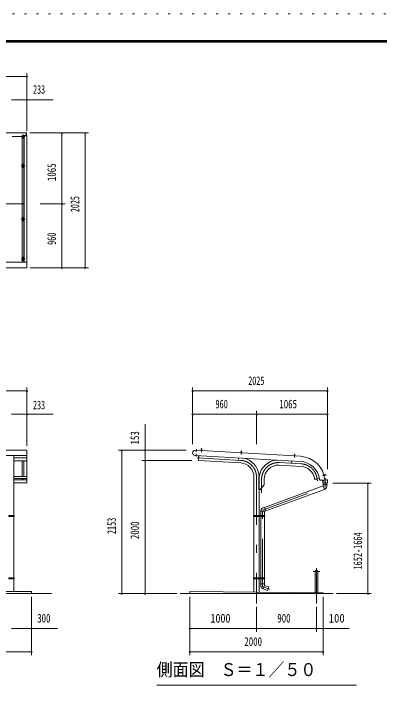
# Model space of a CAD drawing. Units: millimetres, scale not verified, with parts at other scales. Extents: x -23449 to 23452, y -10500 to 10500.
# Drawn here: x 4392 to 9878, y 0 to 10500 of the extents above; entities that cross this region are included whole.
import ezdxf
from ezdxf.enums import TextEntityAlignment as Align

# ---------------------------------------------------------------- set-up
doc = ezdxf.new("R2010")
doc.units = ezdxf.units.MM
doc.header["$LTSCALE"] = 60
doc.linetypes.add('USER3', pattern=[24, 12, -5, 2, -5])
doc.linetypes.add('USER4', pattern=[3, 0.5, -2.5])
for name, color, linetype, lineweight in [('0-2_1-0BOLD', 7, 'Continuous', 18), ('0-3_1-2CENTER', 3, 'USER3', 18), ('0-4_1-4THIN', 4, 'Continuous', 18), ('0-5_1-5DIM', 3, 'Continuous', 18), ('0-C_F-F', 5, 'Continuous', 18), ('0-D_F-E_J_ADD', 5, 'USER4', 18)]:
    doc.layers.add(name, color=color, linetype=linetype, lineweight=lineweight)
doc.styles.add('ＭＳ ゴシック', font='')
doc.styles.get('ＭＳ ゴシック').set_extended_font_data('MS Gothic')

msp = doc.modelspace()

# ---------------------------------------------------------------- linework, layer by layer
at = {"layer": '0-2_1-0BOLD'}
for p, q in [((4577.27, 8674.21), (4577.27, 8712.67)), ((-3228.72, 6772.67), (4587.27, 6772.67)), ((7117.76, 3946.84), (8697.85, 3855.74)), ((7199.27, 3945.39), (7199.07, 3942.15)), ((7207.54, 3949.98), (7207.84, 3955.1)), ((7214.97, 3963.64), (7208.23, 3964.03)), ((7214.33, 3954.72), (7214.03, 3949.61)), ((7806.85, 3920.56), (7806.55, 3915.44)), ((7807.23, 3929.49), (7806.75, 3921.07)), ((7813.04, 3915.07), (7813.33, 3920.18)), ((4587.28, 3868.72), (-3228.73, 3868.72)), ((4392.43, 2967.43), (4392.43, 3868.72)), ((4392.43, 3834.18), (4587.28, 3834.18)), ((4587.28, 3788.06), (4392.43, 3788.06)), ((8693.42, 3778.87), (7113.33, 3869.97)), ((7167.74, 3866.84), (7163.58, 3794.75)), ((7163.59, 3794.75), (7166.78, 3794.57)), ((7166.66, 3792.48), (7170.94, 3866.65)), ((7166.66, 3792.48), (7799.49, 3755.99)), ((7768.62, 3809.15), (7769.94, 3832.11)), ((8596.95, 3864.8), (8619.41, 3863.5)), ((8605.23, 3869.39), (8605.52, 3874.51)), ((8612.01, 3874.13), (8611.71, 3869.02)), ((8612.65, 3883.05), (8612.16, 3874.63)), ((8375.78, 3722.76), (8709.87, 3703.49)), ((9051.77, 3583.39), (9055.68, 3561.23)), ((9058.15, 3576.39), (9063.19, 3577.28)), ((9064.32, 3570.88), (9059.27, 3569.99)), ((9075.31, 3572.69), (9074.14, 3579.34)), ((4392.43, 3554.11), (4587.28, 3554.11)), ((4587.28, 3524.57), (4392.43, 3524.57)), ((4392.43, 3503.67), (4587.28, 3503.67)), ((7999.14, 2967.43), (7999.14, 3545.35)), ((9063.83, 3501.35), (9001.74, 3495.76)), ((4587.28, 3458.67), (4392.43, 3458.67)), ((8075.44, 3362.12), (8075.44, 2967.43)), ((9039.79, 3458.67), (9039.79, 3432.1)), ((9039.79, 3410.09), (9058.6, 3358.41)), ((9094.79, 3432.1), (9094.79, 3458.67)), ((9058.47, 3358.36), (8175.46, 3036.98)), ((4392.43, 2029.06), (4392.43, 2951.43)), ((7991.44, 2959.43), (7997.54, 2959.43)), ((7997.54, 2951.43), (7997.54, 2967.43)), ((7999.14, 2029.06), (7999.14, 2951.43)), ((8075.44, 2951.43), (8075.44, 2029.06)), ((8077.04, 2967.43), (8077.04, 2951.43)), ((8098.19, 2951.43), (8098.19, 2967.43)), ((8099.79, 2029.06), (8099.79, 2951.43)), ((8154.79, 3029.45), (8154.79, 2967.43)), ((8154.79, 2951.43), (8154.79, 2029.06)), ((8156.39, 2967.43), (8156.39, 2951.43)), ((8156.39, 2959.43), (8162.49, 2959.43)), ((8915.94, 2124.67), (8915.94, 1805.88)), ((8958.64, 1805.46), (8958.64, 2124.67)), ((4392.43, 1824.67), (4392.43, 2013.06)), ((7997.54, 2021.06), (7991.44, 2021.06)), ((7997.54, 2013.06), (7997.54, 2029.06)), ((7999.14, 1815.05), (7999.14, 2013.06)), ((8075.44, 2013.06), (8075.44, 1814.29)), ((8077.04, 2029.06), (8077.04, 2013.06)), ((8098.19, 2013.06), (8098.19, 2029.06)), ((8099.79, 1939.7), (8099.79, 2013.06)), ((8154.79, 2013.06), (8154.79, 1939.7)), ((8156.39, 2029.06), (8156.39, 2013.06)), ((8162.49, 2021.06), (8156.39, 2021.06)), ((-3595.73, 1794.67), (4954.28, 1794.67)), ((9187.29, 1794.67), (6887.28, 1794.67)), ((8136.11, 1865.97), (8202.93, 1841.65))]:
    msp.add_line(p, q, dxfattribs=at)
for points in [[(4587.27, 6687.67), (-3228.72, 6687.67), (-3228.72, 8674.21), (-3188.72, 8674.21), (-3188.72, 6772.67)], [(4582.27, 8674.21), (4582.27, 8712.67), (-3223.72, 8712.67), (-3223.72, 8674.21)], [(4547.27, 6772.67), (4547.27, 8674.21), (4587.27, 8674.21), (4587.27, 6687.67)], [(4587.28, 3458.67), (4587.28, 3947.67), (-3228.72, 3947.67)], [(7221.54, 3940.86), (7221.73, 3944.09), (7217.64, 3949.4), (7203.94, 3950.19), (7199.27, 3945.39), (7221.73, 3944.09)], [(7217.27, 3949.42), (7217.57, 3954.54), (7216.73, 3955.08), (7205.5, 3955.74), (7204.6, 3955.28), (7204.3, 3950.17)], [(7207.74, 3955.61), (7208.23, 3964.03), (7209.42, 3965.08), (7213.91, 3964.83), (7214.97, 3963.64), (7214.48, 3955.22)], [(7798.09, 3907.62), (7798.27, 3910.85), (7820.73, 3909.55), (7820.55, 3906.32)], [(7820.73, 3909.55), (7816.64, 3914.86), (7802.94, 3915.65), (7798.27, 3910.85)], [(7803.31, 3915.63), (7803.6, 3920.75), (7804.5, 3921.2), (7815.73, 3920.55), (7816.57, 3920), (7816.28, 3914.88)], [(7813.48, 3920.68), (7813.97, 3929.1), (7812.91, 3930.29), (7808.42, 3930.55), (7807.23, 3929.49), (7813.97, 3929.1)], [(7766.74, 3832.3), (7765.42, 3809.33), (7768.62, 3809.15)], [(8568.62, 3786.06), (8567.29, 3763.1), (8564.1, 3763.28), (8565.42, 3786.25)], [(8619.22, 3860.27), (8619.41, 3863.5), (8615.32, 3868.81), (8601.61, 3869.6), (8596.95, 3864.8), (8596.76, 3861.57)], [(8614.95, 3868.83), (8615.25, 3873.95), (8614.41, 3874.5), (8603.18, 3875.15), (8602.28, 3874.69), (8601.98, 3869.58)], [(8605.42, 3875.01), (8605.91, 3883.44), (8612.65, 3883.05), (8611.59, 3884.24), (8607.09, 3884.5), (8605.91, 3883.44)], [(9053.78, 3560.9), (9055.68, 3561.23), (9059.9, 3566.43), (9057.52, 3579.95), (9051.77, 3583.39), (9047.66, 3582.67)], [(9059.84, 3566.79), (9064.88, 3567.68), (9065.22, 3568.63), (9063.27, 3579.71), (9062.62, 3580.48), (9057.58, 3579.59)], [(9063.66, 3577.49), (9074.14, 3579.34), (9075.44, 3578.43), (9076.22, 3573.99), (9075.31, 3572.69), (9064.84, 3570.84)], [(8072.44, 3562.12), (8072.44, 3362.12), (8095.44, 3362.12), (8151.74, 3429.22), (8151.74, 3511.26)], [(8078.44, 3362.12), (8078.44, 3562.12), (8072.44, 3562.12)], [(8906.31, 3528.78), (8909.38, 3511.32), (8982.99, 3524.3)], [(8983.57, 3521.15), (8912.4, 3508.61), (8911.85, 3511.76)], [(9032.29, 3498.51), (9032.29, 3458.67), (9102.29, 3458.67)], [(9102.29, 3458.67), (9102.29, 3503.67), (9063.62, 3503.67)], [(8151.74, 3429.22), (8154.19, 3427.16), (8096.93, 3358.92), (8075.44, 3358.92)], [(8156.65, 3088.66), (9039.79, 3410.1), (9038.29, 3432.1), (9096.29, 3432.1), (9094.53, 3406.3)], [(8099.79, 2967.43), (8099.79, 3029.45), (8154.79, 3029.45), (8175.98, 3035.57), (8156.14, 3090.07), (8132.5, 3079.6)], [(8154.79, 1917.7), (8156.29, 1939.7), (8098.29, 1939.7), (8100.05, 1913.9)], [(8202.93, 1841.65), (8221.74, 1893.33), (8154.79, 1917.7), (8135.98, 1866.01)], [(-3295.72, 1824.67), (4654.28, 1824.67), (4654.28, 1794.67)], [(7037.29, 1794.67), (7037.29, 1824.67), (9037.29, 1804.67), (9037.29, 1794.67)]]:
    msp.add_lwpolyline(points, dxfattribs=at)
for points in [[(4314.53, 2967.43), (4394.04, 2967.43), (4394.04, 2951.43), (4314.53, 2951.43)], [(7991.44, 2951.43), (8162.49, 2951.43), (8162.49, 2967.43), (7991.44, 2967.43)], [(4314.53, 2029.06), (4394.04, 2029.06), (4394.04, 2013.06), (4314.53, 2013.06)], [(8162.49, 2013.06), (8162.49, 2029.06), (7991.44, 2029.06), (7991.44, 2013.06)]]:
    msp.add_lwpolyline(points, close=True, dxfattribs=at)
for centre, radius in [((4529.28, 8218.37), 10), ((4529.28, 7419.7), 10), ((4529.28, 6820.69), 10), ((8087.61, 2959.43), 6.25), ((8087.61, 2021.06), 6.25)]:
    msp.add_circle(centre, radius, dxfattribs=at)
for centre, radius, start, end in [((4529.28, 8650.76), 14.5, 46.39838, 133.60162), ((4529.28, 8671.76), 14.5, 226.3961, 313.6039), ((7115.55, 3908.41), 38.5, 86.70021, 266.70021), ((7206.08, 3952.82), 2.88, 52.31572, 112.31572), ((7210.49, 3944.68), 10.75, 69.11201, 104.28793), ((7215.81, 3952.26), 2.88, 61.08423, 121.08423), ((7805.09, 3918.28), 2.88, 52.31572, 112.31572), ((7809.5, 3910.14), 10.75, 69.11201, 104.28793), ((7814.81, 3917.72), 2.88, 61.08423, 121.08423), ((7787.29, 3544.49), 288.15, 3.5088, 79.94432), ((8363.59, 3511.26), 288.15, 93.45625, 171.72679), ((8603.76, 3872.23), 2.88, 52.31572, 112.31572), ((8608.17, 3864.09), 10.75, 69.11201, 104.28793), ((8613.49, 3871.67), 2.88, 61.08423, 121.08423), ((8675.4, 3466.38), 390, 5.14412, 86.69997), ((7787.29, 3544.49), 211.85, 359.99998, 86.69994), ((8363.59, 3511.26), 211.85, 86.69994, 179.99998), ((8675.4, 3466.38), 313, 7.76537, 86.69997), ((8697.67, 3492), 211.85, 9.9994, 86.69994), ((9060.57, 3578.47), 2.88, 335.6158, 35.6158), ((9053.66, 3572.3), 10.75, 352.41249, 27.58841), ((9062.26, 3568.87), 2.88, 344.38431, 44.38431), ((9000.39, 3510.7), 15, 187.76668, 275.13997), ((9039.66, 3410.05), 55, 289.99973, 356.09422), ((8154.79, 3029.31), 55, 113.90575, 179.99998), ((8937.29, 2124.67), 21.35, 0, 180), ((8154.92, 1917.65), 55, 183.90576, 250)]:
    msp.add_arc(centre, radius, start, end, dxfattribs=at)
at = {"layer": '0-3_1-2CENTER'}
for p, q in [((4559.28, 8661.26), (4499.28, 8661.26)), ((4529.28, 8691.26), (4529.28, 8631.26)), ((4499.28, 8218.37), (4559.28, 8218.37)), ((4529.28, 8248.37), (4529.28, 8188.37)), ((-3378.72, 7647.67), (4737.27, 7647.67)), ((4559.28, 7419.7), (4499.28, 7419.7)), ((4529.28, 7389.7), (4529.28, 7449.7)), ((4529.28, 6850.69), (4529.28, 6790.69)), ((4499.28, 6820.69), (4559.28, 6820.69)), ((7130.63, 3893.39), (7128.35, 3854.45)), ((7134.55, 3962.08), (7132.34, 3923.14)), ((7208.99, 3918.58), (7212.31, 3976.19)), ((7808, 3884.04), (7811.32, 3941.65)), ((8609.99, 3895.6), (8606.67, 3837.99)), ((7144.38, 3831.98), (7801.68, 3794.07)), ((8712.07, 3741.58), (8377.98, 3760.84)), ((9030.08, 3568.14), (9086.91, 3578.17)), ((8037.29, 3545.35), (8037.29, 1644.67)), ((8113.59, 3511.26), (8113.59, 3308.92)), ((8952.43, 3486.91), (8943.87, 3535.4)), ((9055.69, 3488.67), (9016.69, 3488.67)), ((8100.11, 2959.43), (8075.11, 2959.43)), ((8087.61, 2971.93), (8087.61, 2946.93)), ((8885.94, 2124.67), (8988.64, 2124.67)), ((8937.29, 2176.02), (8937.29, 1644.67)), ((8075.11, 2021.06), (8100.11, 2021.06)), ((8087.61, 2033.56), (8087.61, 2008.56)), ((8127.29, 1898.44), (8231.04, 1860.68))]:
    msp.add_line(p, q, dxfattribs=at)
msp.add_lwpolyline([(8127.29, 1898.44), (8127.29, 3048.71), (9067.29, 3390.84), (9067.29, 3527.08)], dxfattribs=at)
for centre, start, end in [((7787.29, 3544.49), 359.99998, 86.69994), ((8363.59, 3511.26), 86.69997, 179.99998), ((8697.67, 3492), 9.9994, 86.69997)]:
    msp.add_arc(centre, 250, start, end, dxfattribs=at)
at = {"layer": '0-4_1-4THIN'}
for p, q in [((4366.78, 8659.21), (4516.78, 8659.21)), ((4541.78, 8659.21), (4547.27, 8659.21)), ((4516.78, 3788.06), (4516.78, 3554.11)), ((4541.78, 3554.11), (4541.78, 3788.06)), ((4516.78, 3524.57), (4516.78, 3503.67)), ((4541.78, 3503.67), (4541.78, 3524.57))]:
    msp.add_line(p, q, dxfattribs=at)
msp.add_lwpolyline([(4516.78, 6772.67), (4516.78, 8674.21), (4541.78, 8674.21), (4541.78, 6772.67)], dxfattribs=at)
at = {"layer": '0-5_1-5DIM'}
for p, q in [((-3228.72, 9562.67), (4587.28, 9562.67)), ((4597.28, 9562.67), (4577.28, 9562.67)), ((4587.28, 8737.67), (4587.28, 9612.67)), ((4354.28, 9212.68), (4587.28, 9212.68)), ((4597.28, 9212.68), (4577.28, 9212.68)), ((4587.28, 9212.68), (4979.78, 9212.68)), ((5512.27, 8712.67), (4632.27, 8712.67)), ((5122.27, 8712.67), (5102.27, 8712.67)), ((5112.27, 7647.67), (5112.27, 8712.67)), ((5472.27, 8712.67), (5452.27, 8712.67)), ((5462.27, 8712.67), (5462.27, 6687.67)), ((4787.27, 7647.67), (5162.27, 7647.67)), ((5122.27, 7647.67), (5102.27, 7647.67)), ((5112.27, 6687.67), (5112.27, 7647.67)), ((4637.27, 6687.67), (5512.27, 6687.67)), ((5122.27, 6687.67), (5102.27, 6687.67)), ((5472.27, 6687.67), (5452.27, 6687.67)), ((-3228.72, 4837.67), (4587.28, 4837.67)), ((4597.28, 4837.67), (4577.28, 4837.67)), ((4587.28, 4887.67), (4587.28, 4012.67)), ((7087.29, 4837.67), (7067.29, 4837.67)), ((7077.29, 4037.67), (7077.29, 4887.67)), ((7077.29, 4837.67), (9102.29, 4837.67)), ((9112.29, 4837.67), (9092.29, 4837.67)), ((9102.29, 3660.64), (9102.29, 4887.67)), ((8037.29, 4037.67), (8037.29, 4537.67)), ((4354.28, 4487.67), (4587.28, 4487.67)), ((4597.28, 4487.67), (4577.28, 4487.67)), ((4587.28, 4487.67), (4979.78, 4487.67)), ((7087.29, 4487.67), (7067.29, 4487.67)), ((7077.29, 4487.67), (8037.29, 4487.67)), ((8047.29, 4487.67), (8027.29, 4487.67)), ((8037.29, 4487.67), (9102.29, 4487.67)), ((9112.29, 4487.67), (9092.29, 4487.67)), ((6362.29, 3947.67), (6362.29, 4340.18)), ((5962.29, 3947.67), (6982.15, 3947.67)), ((6022.29, 3947.67), (6002.29, 3947.67)), ((6012.29, 1794.67), (6012.29, 3947.67)), ((6372.29, 3947.67), (6352.29, 3947.67)), ((6362.29, 3794.67), (6362.29, 3947.67)), ((7064.71, 3794.67), (6312.29, 3794.67)), ((6372.29, 3794.67), (6352.29, 3794.67)), ((6362.29, 1794.67), (6362.29, 3794.67)), ((9762.28, 3454.67), (9185.22, 3454.67)), ((9722.28, 3454.67), (9702.28, 3454.67)), ((9712.28, 1794.67), (9712.28, 3454.67)), ((6837.28, 1794.67), (5962.29, 1794.67)), ((6022.29, 1794.67), (6002.29, 1794.67)), ((6372.29, 1794.67), (6352.29, 1794.67)), ((9237.29, 1794.67), (9762.28, 1794.67)), ((9722.28, 1794.67), (9702.28, 1794.67)), ((4654.28, 1744.67), (4654.28, 869.67)), ((7037.29, 869.67), (7037.29, 1744.67)), ((9037.29, 1744.67), (9037.29, 869.67)), ((8037.29, 1594.67), (8037.29, 1219.67)), ((8937.29, 1594.67), (8937.29, 1219.67)), ((4354.28, 1269.67), (4654.28, 1269.67)), ((4664.28, 1269.67), (4644.28, 1269.67)), ((4654.28, 1269.67), (5046.78, 1269.67)), ((7047.29, 1269.67), (7027.29, 1269.67)), ((7037.29, 1269.67), (8037.29, 1269.67)), ((8047.29, 1269.67), (8027.29, 1269.67)), ((8037.29, 1269.67), (8937.29, 1269.67)), ((8947.29, 1269.67), (8927.29, 1269.67)), ((8937.29, 1269.67), (9037.29, 1269.67)), ((9047.29, 1269.67), (9027.29, 1269.67)), ((9037.29, 1269.67), (9429.79, 1269.67)), ((4654.28, 919.67), (-3295.72, 919.67)), ((4664.28, 919.67), (4644.28, 919.67)), ((7047.29, 919.67), (7027.29, 919.67)), ((9037.29, 919.67), (7037.29, 919.67)), ((9047.29, 919.67), (9027.29, 919.67)), ((9537.29, 419.67), (6537.29, 419.67))]:
    msp.add_line(p, q, dxfattribs=at)
for centre in [(4587.28, 9562.67), (4587.28, 9212.68), (5112.27, 8712.67), (5462.27, 8712.67), (5112.27, 7647.67), (5112.27, 6687.67), (5462.27, 6687.67), (4587.28, 4837.67), (7077.29, 4837.67), (9102.29, 4837.67), (4587.28, 4487.67), (7077.29, 4487.67), (8037.29, 4487.67), (9102.29, 4487.67), (6012.29, 3947.67), (6362.29, 3947.67), (6362.29, 3794.67), (9712.28, 3454.67), (6012.29, 1794.67), (6362.29, 1794.67), (9712.28, 1794.67), (4654.28, 1269.67), (7037.29, 1269.67), (8037.29, 1269.67), (8937.29, 1269.67), (9037.29, 1269.67), (4654.28, 919.67), (7037.29, 919.67), (9037.29, 919.67)]:
    msp.add_arc(centre, 10, 180, 0, dxfattribs=at)
at = {"layer": '0-C_F-F'}
for points in [[(22951.62, -10000), (-5748.38, -10000), (-5748.38, 10100), (22951.62, 10100)], [(22949.12, -9997.5), (-5745.88, -9997.5), (-5745.88, 10097.5), (22949.12, 10097.5)], [(22946.62, -9995), (22946.62, 10095), (-5743.38, 10095), (-5743.38, -9995)], [(22944.12, -9992.5), (-5740.88, -9992.5), (-5740.88, 10092.5), (22944.12, 10092.5)], [(22941.62, -9990), (22941.62, 10090), (-5738.38, 10090), (-5738.38, -9990)], [(22939.12, -9987.5), (-5735.88, -9987.5), (-5735.88, 10087.5), (22939.12, 10087.5)], [(22936.62, -9985), (22936.62, 10085), (-5733.38, 10085), (-5733.38, -9985)], [(22934.12, -9982.5), (-5730.88, -9982.5), (-5730.88, 10082.5), (22934.12, 10082.5)], [(22931.62, -9980), (-5728.38, -9980), (-5728.38, 10080), (22931.62, 10080)], [(22929.12, -9977.5), (-5725.88, -9977.5), (-5725.88, 10077.5), (22929.12, 10077.5)], [(22926.62, -9975), (22926.62, 10075), (-5723.38, 10075), (-5723.38, -9975)]]:
    msp.add_lwpolyline(points, close=True, dxfattribs=at)
at = {"layer": '0-D_F-E_J_ADD'}
msp.add_lwpolyline([(23451.62, -10500), (-6248.38, -10500), (-6248.38, 10500), (23451.62, 10500)], close=True, dxfattribs=at)

# ---------------------------------------------------------------- texts
at = {"layer": '0-5_1-5DIM', "color": 7, "style": 'ＭＳ ゴシック'}
for s, height, width, p in [('233', 130.2, 0.65, (4679.1, 9262.68)), ('2025', 130.2, 0.65, (7913.11, 4887.67)), ('233', 130.2, 0.65, (4679.11, 4522.67)), ('960', 130.2, 0.7, (7420.47, 4537.67)), ('1065', 130.2, 0.75, (8379.72, 4537.67)), ('300', 130.2, 0.75, (4741.43, 1319.67)), ('1000', 130.2, 0.85, (7344.49, 1319.67)), ('900', 130.2, 0.75, (8349.66, 1319.67)), ('100', 130.2, 0.9, (9122.96, 1319.67)), ('2000', 130.2, 0.75, (7854.26, 969.67)), ('側面図\u3000Ｓ＝１／５０', 195.4, 0.9, (6537.29, 496.32))]:
    msp.add_text(s, height=height, dxfattribs=dict(at, width=width)).set_placement(p, align=Align.BOTTOM_LEFT)
for s, width, p in [('1065', 0.75, (5062.27, 7990.11)), ('2025', 0.65, (5412.27, 7523.49)), ('960', 0.7, (5062.27, 7030.85)), ('153', 0.75, (6312.29, 4033.78)), ('2153', 0.7, (5962.29, 2686.35)), ('2000', 0.75, (6312.29, 2611.64)), ('1652-1664', 0.7, (9662.28, 2155.97))]:
    msp.add_text(s, height=130.2, rotation=90, dxfattribs=dict(at, width=width)).set_placement(p, align=Align.BOTTOM_LEFT)

doc.saveas('drawing.dxf')
